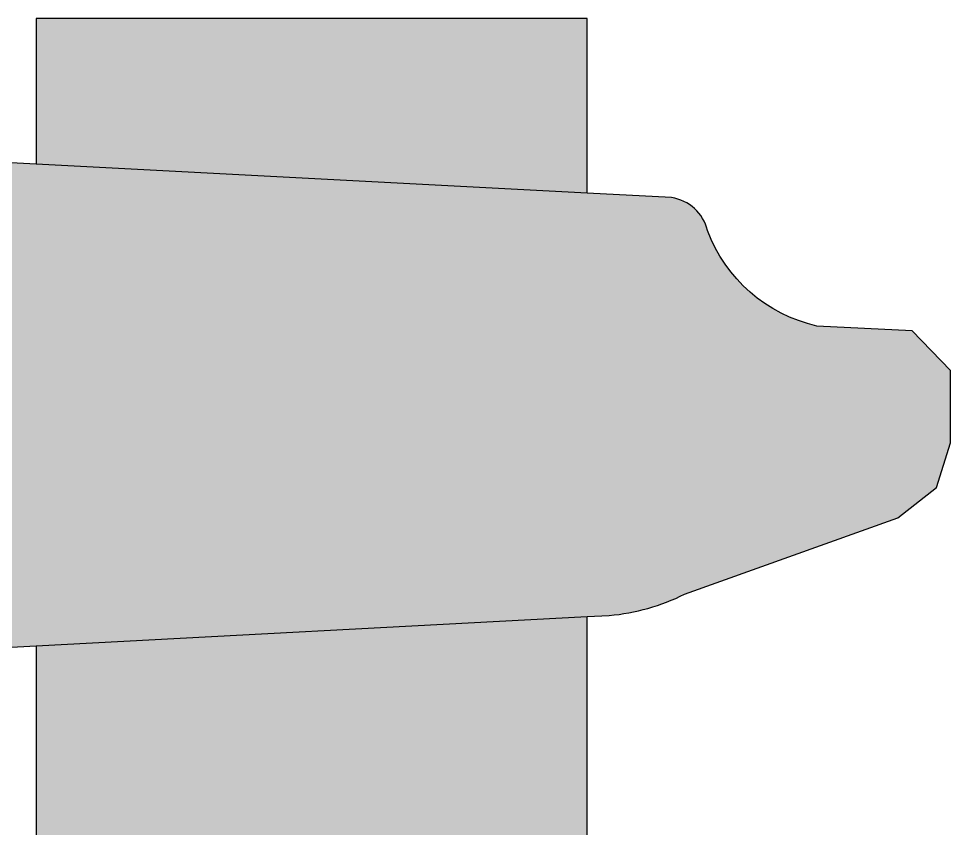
# Model space of a CAD drawing. Header units: millimetres. Extents: x -4957 to 16265, y -14538 to 14589.
# Drawn here: x 9495.7 to 9554, y 981.9 to 1032.6 of the extents above; entities that cross this region are included whole.
import ezdxf
from ezdxf.enums import TextEntityAlignment as Align

# ---------------------------------------------------------------- set-up
doc = ezdxf.new("R2010")
doc.units = ezdxf.units.MM
doc.set_wipeout_variables(frame=1)
doc.layers.add('Техника Кран LTM 1250-5.1', color=250, linetype='Continuous')
doc.layers.add('Техника Кран LTM 1250-5.1 Штрих', color=7, linetype='Continuous', true_color=0xffe79e)
doc.styles.add('arial', font='arial.ttf')

# ---------------------------------------------------------------- blocks, each defined once
blk = doc.blocks.new('LTM 1250-5.1-20240907.16182')
at = {"color": 0, "linetype": 'ByBlock', "lineweight": -2, "ltscale": 10, "transparency": 16777216}
blk.add_wipeout([(-9490.13890681736, 787.8831715622073), (-9487.9040448427, 788.2569466273853), (-9460.833640425883, 796.5956287628642), (-9460.833640425883, 796.5956287628642), (-9459.9532935241, 789.680744526705), (-9458.942517220315, 782.7837186509632), (-9457.801672026613, 775.9070110876764), (-9456.531164846572, 769.0530745419819), (-9456.531164846572, 769.0530745419819), (-9454.66983671784, 769.0530720507004), (-9450.32059127537, 745.803053757797), (-9455.316115180402, 745.8030573829883), (-9457.798868870737, 748.1090219194994), (-9470.50016516884, 748.1221307950682), (-9470.50016516884, 755.9929208641006), (-9496.75, 757.3686164141473), (-9496.75, 741.9426938993056), (-9531.25, 741.9426938993056), (-9531.25, 759.1766847994058), (-9536.464980867051, 759.4499903656542), (-9536.464980867051, 759.4499903656542), (-9537.271560557328, 759.6667133341589), (-9537.968865155204, 760.126393592187), (-9538.485949284252, 760.7822622111416), (-9538.77020361377, 761.5675896065586), (-9538.77020361377, 761.5675896065586), (-9538.77020361377, 761.5675896065586), (-9539.841737998344, 763.6121261464041), (-9541.37751413866, 765.3354100019915), (-9543.285666559259, 766.6343595544613), (-9545.45205536385, 767.4312755772771), (-9545.45205536385, 767.4312755772771), (-9551.231907438301, 767.7341740400407), (-9554, 770.2493345243047), (-9554, 774.8122007352504), (-9552.01123046875, 778.803777883687), (-9537.358449598876, 784.2896058724218), (-9532.693437430411, 785.6334649796545), (-9531.25, 785.7097743794293), (-9531.25, 845.1886250783245), (-9532.644976695534, 845.2628177549223), (-9532.644976695534, 845.2628177549223), (-9533.865869580659, 845.4249274045333), (-9535.065682325494, 845.7029712010544), (-9536.233432024768, 846.0944039734277), (-9537.358429273518, 846.5956426049734), (-9550.70947265625, 851.3742124540004), (-9553.12841796875, 853.2735654813523), (-9554, 856.0727598172734), (-9554, 860.5954038602486), (-9551.61669921875, 863.090887258687), (-9545.639802136342, 863.3813070877941), (-9545.639802136342, 863.3813070877941), (-9543.416707702007, 864.1852545290294), (-9541.458305821758, 865.509317377865), (-9539.883948582426, 867.2728024600829), (-9538.789583002777, 869.3682366228095), (-9538.789583002777, 869.3682366228086), (-9538.789583002777, 869.3682366228086), (-9538.49043578923, 870.1178943345458), (-9537.982588540417, 870.7452434494844), (-9537.311655742782, 871.1939359067364), (-9536.537900113253, 871.4236704620716), (-9536.537900113253, 871.4236704620716), (-9531.25, 871.701421818866), (-9531.25, 882.6308659230936), (-9496.75, 882.6308659230936), (-9496.75, 873.5135630477635), (-9468.574676738466, 875.0011225298667), (-9468.574676738466, 875.0011225298667), (-9467.601398389977, 865.1801690781194), (-9466.56170635943, 855.3660242897722), (-9465.455648225106, 845.5591372786694), (-9464.283274602312, 835.7599568265287), (-9464.283274602312, 835.7599568265287), (-9487.904044842668, 842.6283317358684), (-9490.138906802891, 843.002106800297), (-9496.75, 843.3537217778867), (-9496.75, 787.5336665944251)], dxfattribs=at)
at = {"layer": 'Техника Кран LTM 1250-5.1 Штрих', "ltscale": 10, "true_color": 0xadadad, "transparency": 16777216}
h = blk.add_hatch(color=253, dxfattribs=at)
h.dxf.hatch_style = 1
edge = h.paths.add_edge_path()
edge.add_line((-9496.75, 787.5336665944269), (-9490.13890681736, 787.8831715622073))
edge.add_line((-9490.13890681736, 787.8831715622073), (-9487.9040448427, 788.2569466273853))
edge.add_line((-9487.9040448427, 788.2569466273853), (-9460.833640425883, 796.5956287628651))
edge.add_arc((-9094.26528561548, 839.7506531889615), 369.0998711482058, 186.7143594183325, 191.0427004364352)
edge.add_line((-9456.531164846572, 769.0530745419819), (-9454.66983671784, 769.0530720507013))
edge.add_line((-9454.66983671784, 769.0530720507013), (-9450.32059127537, 745.8030537577979))
edge.add_line((-9450.32059127537, 745.8030537577979), (-9455.316115180402, 745.8030573829892))
edge.add_line((-9455.316115180402, 745.8030573829892), (-9457.798868870737, 748.1090219194994))
edge.add_line((-9457.798868870737, 748.1090219194994), (-9470.50016516884, 748.1221307950691))
edge.add_line((-9470.50016516884, 748.1221307950691), (-9470.50016516884, 755.9929208641006))
edge.add_line((-9470.50016516884, 755.9929208641006), (-9496.75, 757.3686164141473))
edge.add_line((-9496.75, 757.3686164141473), (-9496.75, 741.9426938993056))
edge.add_line((-9496.75, 741.9426938993056), (-9531.25, 741.9426938993056))
edge.add_line((-9531.25, 741.9426938993056), (-9531.25, 759.1766847994077))
edge.add_line((-9531.25, 759.1766847994077), (-9536.464980867051, 759.4499903656542))
edge.add_arc((-9536.197522639846, 762.0546805785812), 2.618385954861664, 190.7210254869633, 264.13722719565004, ccw=False)
edge.add_arc((-9547.602775626783, 758.2415317525703), 9.438060670133849, 20.63473344159733, 76.82786534018281)
edge.add_line((-9545.45205536385, 767.4312755772771), (-9551.231907438301, 767.7341740400407))
edge.add_line((-9551.231907438301, 767.7341740400407), (-9554, 770.2493345243056))
edge.add_line((-9554, 770.2493345243056), (-9554, 774.8122007352504))
edge.add_line((-9554, 774.8122007352504), (-9552.01123046875, 778.8037778836879))
edge.add_line((-9552.01123046875, 778.8037778836879), (-9537.358449598876, 784.2896058724218))
edge.add_line((-9537.358449598876, 784.2896058724218), (-9532.693437430411, 785.6334649796554))
edge.add_line((-9532.693437430411, 785.6334649796554), (-9531.25, 785.7097743794293))
edge.add_line((-9531.25, 785.7097743794293), (-9531.25, 845.1886250783245))
edge.add_line((-9531.25, 845.1886250783245), (-9532.644976695534, 845.2628177549232))
edge.add_arc((-9531.562997947014, 858.089997683168), 12.87273175840372, 243.2428480436859, 265.1784870653204, ccw=False)
edge.add_line((-9537.358429273518, 846.5956426049743), (-9550.70947265625, 851.3742124540004))
edge.add_line((-9550.70947265625, 851.3742124540004), (-9553.12841796875, 853.2735654813514))
edge.add_line((-9553.12841796875, 853.2735654813514), (-9554, 856.0727598172743))
edge.add_line((-9554, 856.0727598172743), (-9554, 860.5954038602504))
edge.add_line((-9554, 860.5954038602504), (-9551.61669921875, 863.0908872586879))
edge.add_line((-9551.61669921875, 863.0908872586879), (-9545.639802136342, 863.381307087795))
edge.add_arc((-9547.759944668704, 872.7196255583286), 9.575969727115798, 282.7914151434067, 339.513965332417)
edge.add_arc((-9536.166881431698, 868.7561759587207), 2.693173181855603, 97.9184012096627, 166.8639687960714, ccw=False)
edge.add_line((-9536.537900113253, 871.4236704620707), (-9531.25, 871.701421818867))
edge.add_line((-9531.25, 871.701421818867), (-9531.25, 882.6308659230926))
edge.add_line((-9531.25, 882.6308659230926), (-9496.75, 882.6308659230926))
edge.add_line((-9496.75, 882.6308659230926), (-9496.75, 873.5135630477635))
edge.add_line((-9496.75, 873.5135630477635), (-9468.574676738466, 875.0011225298658))
edge.add_arc((-8016.313494548046, 1013.964734663814), 1458.894590707098, 185.4658629668988, 187.0162332786757)
edge.add_line((-9464.28327460231, 835.7599568265287), (-9487.904044842668, 842.6283317358684))
edge.add_line((-9487.904044842668, 842.6283317358684), (-9490.138906802891, 843.002106800297))
edge.add_line((-9490.138906802891, 843.002106800297), (-9496.75, 843.3537217778867))
edge.add_line((-9496.75, 843.3537217778867), (-9496.75, 787.5336665944269))
edge = h.paths.add_edge_path(flags=17)
edge.add_line((-9531.25, 871.701421818867), (-9496.75, 873.5135630477635))
at = {"color": 0, "linetype": 'ByBlock', "lineweight": -2, "ltscale": 10, "transparency": 16777216}
blk.add_lwpolyline([(-9531.25, 785.7097743794293), (-9531.25, 845.1886250783245), (-9532.644976695534, 845.2628177549232, -0.09600562439134273), (-9537.358429273518, 846.5956426049743), (-9550.70947265625, 851.3742124540004), (-9553.12841796875, 853.2735654813514), (-9554, 856.0727598172743), (-9554, 860.5954038602504), (-9551.61669921875, 863.0908872586879), (-9545.639802136342, 863.381307087795, 0.2526793553792885), (-9538.789583002777, 869.3682366228095, -0.3102478672012325), (-9536.537900113253, 871.4236704620707), (-9531.25, 871.701421818867), (-9531.25, 882.6308659230926), (-9496.75, 882.6308659230926), (-9496.75, 873.5135630477635), (-9468.574676738466, 875.0011225298658, 0.006764869833211266), (-9464.28327460231, 835.7599568265287), (-9487.904044842668, 842.6283317358684), (-9490.138906802891, 843.002106800297), (-9496.75, 843.3537217778867), (-9496.75, 787.5336665944269)], format="xyb", dxfattribs=at)
for points in [[(-9531.25, 871.701421818867), (-9496.75, 873.5135630477635)], [(-9496.75, 843.3537217778867), (-9531.25, 845.1886250783245)]]:
    blk.add_lwpolyline(points, dxfattribs=at)
blk = doc.blocks.new('*U125')
at = {"color": 0, "linetype": 'ByBlock', "lineweight": -2, "ltscale": 10, "transparency": 16777216, "xscale": -1}
blk.add_blockref('LTM 1250-5.1-20240907.16182', (0, 0), dxfattribs=at)
at = {"layer": 'Defpoints', "color": 250, "linetype": 'ByBlock', "lineweight": -2, "ltscale": 10, "transparency": 16777216, "style": 'arial', "width": 0.8}
blk.add_attdef('МАРКА', text='', height=250, rotation=51.99999999998747, dxfattribs=at).set_placement((4944.094352074104, 12122.31379383546), align=Align.MIDDLE_CENTER)

msp = doc.modelspace()

# ---------------------------------------------------------------- block references
at = {"layer": 'Техника Кран LTM 1250-5.1'}
msp.add_blockref('*U125', (0, 150), dxfattribs=at)

doc.saveas('drawing.dxf')
